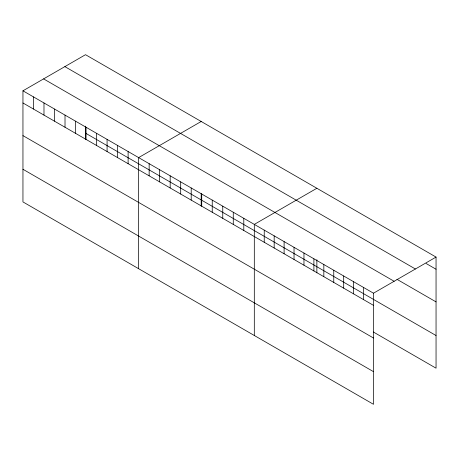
<?xml version="1.0" encoding="UTF-8"?>
<svg xmlns="http://www.w3.org/2000/svg" width="459" height="459" viewBox="0 0 459 459"><rect width="100%" height="100%" fill="white"/><g stroke="black" fill="none" stroke-linecap="round" stroke-linejoin="round"><path stroke-width="0.69" d="M22.95 90.813L373.488 293.198L373.488 404.304L22.95 201.92L22.95 90.813L85.512 54.696L436.05 257.08L436.05 368.187L373.356 331.989M201.185 121.486L138.629 157.603L138.629 268.704M316.865 188.27L254.309 224.388L254.309 335.495M373.488 293.198L436.05 257.08M426.118 263.5L436.05 269.238M64.862 66.618L415.406 268.997M396.943 279.313L436.05 301.89M43.594 78.896L394.138 281.281M85.512 133.15L436.05 335.529M22.95 102.971L373.488 305.355M22.95 135.623L373.488 338.008M22.95 169.268L373.488 371.652M363.557 287.466L363.557 299.624M353.625 281.728L353.625 293.886M343.693 275.997L343.693 288.154M333.762 270.259L333.762 282.417M323.83 264.527L323.83 276.685M316.865 259.714L316.865 272.847M313.899 258.796L313.899 270.948M303.967 253.058L303.967 265.216M294.035 247.326L294.035 259.484M284.104 241.589L284.104 253.747M274.172 235.857L274.172 248.015M264.241 230.12L264.241 242.277M243.792 218.318L243.792 230.475M233.275 212.247L233.275 224.399M222.758 206.171L222.758 218.329M212.242 200.101L212.242 212.259M201.725 194.031L201.725 206.189M201.185 193.629L201.185 206.057M191.208 187.96L191.208 200.118M180.691 181.89L180.691 194.042M170.18 175.814L170.18 187.972M159.663 169.744L159.663 181.902M149.146 163.674L149.146 175.831M128.113 151.533L128.113 163.685M117.596 145.457L117.596 157.615M107.079 139.387L107.079 151.545M96.562 133.317L96.562 145.474M86.045 127.246L86.045 139.398M85.512 126.139L85.512 139.272M75.528 121.17L75.528 133.328M65.017 115.1L65.017 127.258M54.501 109.03L54.501 121.187M43.984 102.959L43.984 115.117M33.467 96.889L33.467 109.041"/></g></svg>
